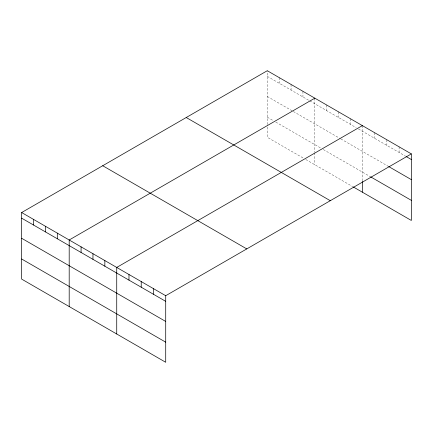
<?xml version="1.0" encoding="UTF-8"?>
<svg xmlns="http://www.w3.org/2000/svg" width="433" height="433" viewBox="0 0 433 433"><rect width="100%" height="100%" fill="white"/><g stroke="black" fill="none" stroke-linecap="round" stroke-linejoin="round"><path stroke-width="0.32" stroke-dasharray="2.17 1.62" d="M267.285 124.552L267.285 70.72M267.285 76.354L309.167 100.532M309.736 100.862L356.142 127.654M358.405 128.964L405.521 156.161M267.285 96.462L292.757 111.167M293.32 111.492L340.295 138.614M340.863 138.939L388.028 166.169M267.285 117.181L273.51 120.775M275.778 122.079L321.053 148.221M323.316 149.531L369.95 176.453M302.943 157.872L267.285 137.288L267.285 125.224M305.774 159.506L352.749 186.628M399.107 146.825L399.107 152.459M386.858 139.756L386.858 145.391M374.615 132.687L374.615 138.316M362.367 125.613L362.367 180.788M350.481 118.756L350.481 124.39M338.595 111.893L338.595 117.527M326.715 105.03L326.715 110.664M314.829 98.167L314.829 151.999M314.829 152.67L314.829 164.735M302.943 91.309L302.943 96.938M291.057 84.446L291.057 90.08M279.171 77.583L279.171 83.217"/><path stroke-width="0.65" d="M411.35 153.894L267.285 70.72L21.65 212.538L21.65 279.106L165.715 362.28L165.715 295.712L411.35 153.894L411.35 220.462L353.312 186.953M314.829 98.167L69.193 239.985L69.193 306.553M362.367 125.613L116.731 267.432L116.731 334M406.1 156.497L411.35 159.528M388.607 166.505L411.35 179.635M370.534 176.788L411.35 200.355M186.228 117.522L330.292 200.696M102.708 165.736L246.772 248.91M21.65 212.538L165.715 295.712M21.65 218.172L165.715 301.346M21.65 238.28L165.715 321.454M21.65 258.999L165.715 342.173M362.367 181.459L362.367 192.182M153.466 288.643L153.466 294.278M141.223 281.574L141.223 287.203M128.98 274.5L128.98 280.135M104.846 260.569L104.846 266.203M92.96 253.711L92.96 259.34M81.074 246.848L81.074 252.482M57.308 233.122L57.308 238.756M45.422 226.259L45.422 231.893M33.536 219.401L33.536 225.036"/></g></svg>
